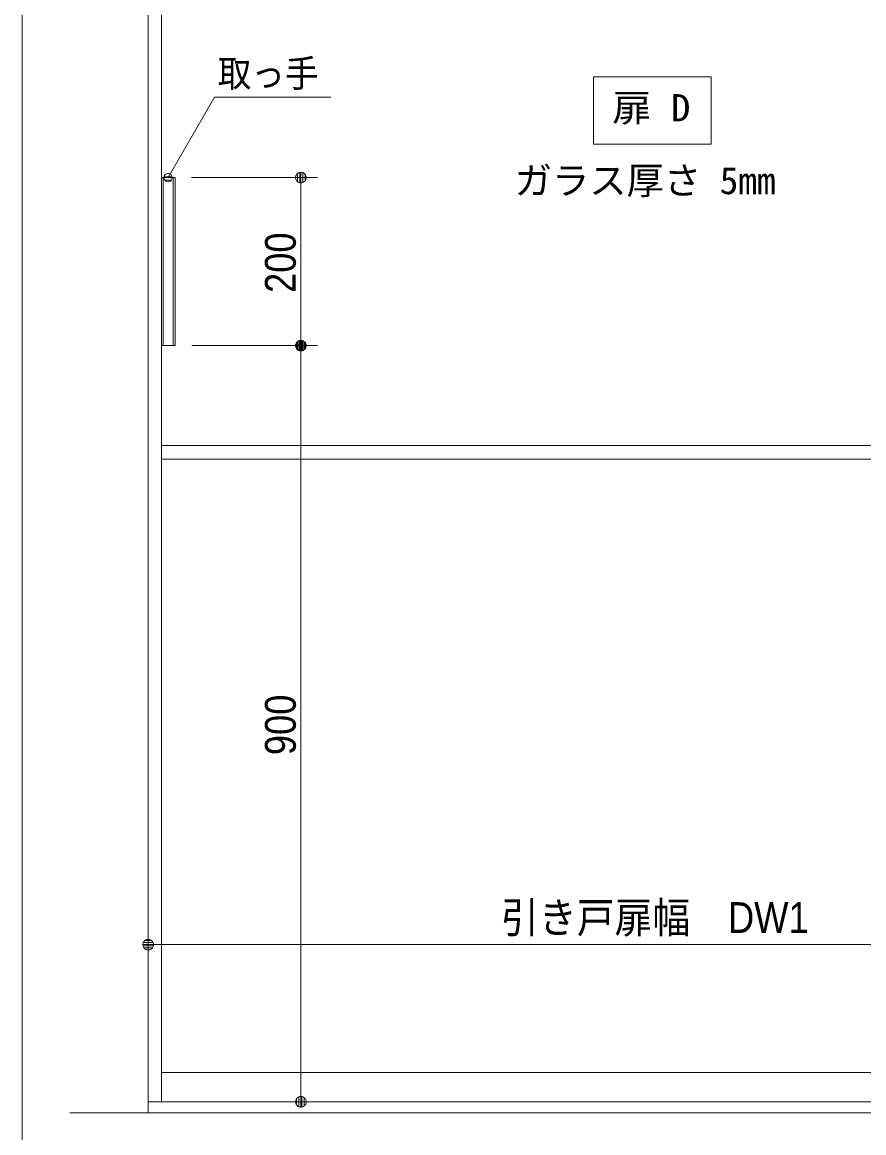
# Model space of a CAD drawing. Units: millimetres, scale not verified. Extents: x -6062 to 6062, y -3045 to 3045.
# Drawn here: x -5788 to -4786, y -1974 to -652 of the extents above; entities that cross this region are included whole.
import ezdxf
from ezdxf.enums import TextEntityAlignment as Align

# ---------------------------------------------------------------- set-up
doc = ezdxf.new("R2010")
doc.units = ezdxf.units.MM
doc.header["$LTSCALE"] = 20
for name, color, linetype, lineweight in [('0-0_2寸法-1', 7, 'Continuous', 9), ('0-1_0', 7, 'Continuous', 9), ('0-2_2寸法-3', 7, 'Continuous', 9), ('0-3_3一般', 7, 'Continuous', 9), ('0-4_1図面枠', 7, 'Continuous', 9)]:
    doc.layers.add(name, color=color, linetype=linetype, lineweight=lineweight)
doc.styles.add('ＭＳ ゴシック', font='')
doc.styles.add('ＭＳ Ｐゴシック', font='')
doc.styles.get('ＭＳ ゴシック').set_extended_font_data('MS Gothic')
doc.styles.get('ＭＳ Ｐゴシック').set_extended_font_data('MS PGothic')

# ---------------------------------------------------------------- blocks, each defined once
blk = doc.blocks.new('_Dot')
at = {"layer": '0-1_0'}
for p, q in [((-10, 0), (-20, 0)), ((9.78, 2), (-9.78, 2)), ((7.99, 6), (-7.99, 6)), ((9.16, -3.98), (-9.16, -3.98)), ((6, -7.98), (-6, -7.98))]:
    blk.add_line(p, q, dxfattribs=at)
for points in [[(10, 0), (9.92, 1.25), (9.69, 2.49), (9.3, 3.68), (8.76, 4.82), (8.09, 5.88), (7.29, 6.85), (6.37, 7.71), (5.36, 8.44), (4.26, 9.05), (3.09, 9.51), (1.87, 9.82), (0.63, 9.98), (-0.63, 9.98), (-1.87, 9.82), (-3.09, 9.51), (-4.26, 9.05), (-5.36, 8.44), (-6.37, 7.71), (-7.29, 6.85), (-8.09, 5.88), (-8.76, 4.82), (-9.3, 3.68), (-9.69, 2.49), (-9.92, 1.25), (-10, 0), (0, 0)], [(-10, 0), (-9.92, -1.25), (-9.69, -2.49), (-9.3, -3.68), (-8.76, -4.82), (-8.09, -5.88), (-7.29, -6.85), (-6.37, -7.71), (-5.36, -8.44), (-4.26, -9.05), (-3.09, -9.51), (-1.87, -9.82), (-0.63, -9.98), (0.63, -9.98), (1.87, -9.82), (3.09, -9.51), (4.26, -9.05), (5.36, -8.44), (6.37, -7.71), (7.29, -6.85), (8.09, -5.88), (8.76, -4.82), (9.3, -3.68), (9.69, -2.49), (9.92, -1.25), (10, 0), (0, 0)]]:
    blk.add_lwpolyline(points, close=True, dxfattribs=at)
blk = doc.blocks.new('グループ-156')
at = {"layer": '0-3_3一般'}
for p, q in [((-77000, 7100), (-77000, -38740)), ((-76680, 7050), (-76680, -38740)), ((-76362, -16740), (-76682, -16740)), ((-76682, -20740), (-76682, -16740)), ((-76642, -20740), (-76642, -16740)), ((-76402, -20740), (-76402, -16740)), ((-76362, -16740), (-76362, -20740)), ((-76362, -20740), (-76682, -20740)), ((-76680, -23120), (-53320, -23120)), ((-76680, -23440), (-53320, -23440)), ((-53320, -38040), (-76680, -38040)), ((-77000, -38740), (-53000, -38740))]:
    blk.add_line(p, q, dxfattribs=at)
blk = doc.blocks.new('グループ-157')
at = {"layer": '0-3_3一般'}
for p, q in [((-77000, 8000), (-77000, -39000)), ((19736.5, -39000), (-78863.5, -39000))]:
    blk.add_line(p, q, dxfattribs=at)
blk = doc.blocks.new('グループ-158')
at = {"layer": '0-3_3一般'}
for name in ['グループ-157', 'グループ-156']:
    blk.add_blockref(name, (0, 0), dxfattribs=at)
blk = doc.blocks.new('グループ-169')
at = {"layer": '0-4_1図面枠'}
blk.add_lwpolyline([(-80000, 55400), (80000, 55400), (80000, -55400), (-80000, -55400)], close=True, dxfattribs=at)
blk = doc.blocks.new('図面枠')
at = {"layer": '0-4_1図面枠'}
blk.add_blockref('グループ-169', (0, 0), dxfattribs=at)

msp = doc.modelspace()

# ---------------------------------------------------------------- linework, layer by layer
at = {"layer": '0-0_2寸法-1'}
for p, q in [((-5585.8, -837), (-5435.8, -837)), ((-5455.8, -1024.29), (-5455.8, -849.71)), ((-5585.6, -1037), (-5435.8, -1037)), ((-5585.6, -1037), (-5435.8, -1037)), ((-5455.8, -1049.71), (-5455.8, -1924.29)), ((-5637.5, -1730), (-5637.3, -1730)), ((-5624.79, -1750), (-4450.21, -1750)), ((-5585.8, -1937), (-5435.8, -1937))]:
    msp.add_line(p, q, dxfattribs=at)
at = {"layer": '0-2_2寸法-3'}
for p, q in [((-5613.63, -832.01), (-5613.97, -832.01)), ((-5613.63, -832.01), (-5613.97, -832.01)), ((-5608.91, -836.01), (-5618.69, -836.01)), ((-5609.8, -840.01), (-5617.8, -840.01))]:
    msp.add_line(p, q, dxfattribs=at)
msp.add_lwpolyline([(-5107.5, -717), (-4967.5, -717), (-4967.5, -797), (-5107.5, -797)], close=True, dxfattribs=at)
msp.add_lwpolyline([(-5613.8, -837), (-5558.56, -741.33), (-5420.04, -741.33)], dxfattribs=at)
msp.add_circle((-5613.8, -837), 5.01, dxfattribs=at)
msp.add_circle((-5613.8, -837), 5.01, dxfattribs=at)

# ---------------------------------------------------------------- block references
at = {"layer": '0-0_2寸法-1', "xscale": 0.6356201, "yscale": 0.6356201}
for p, rotation in [((-5455.8, -837), 90), ((-5455.8, -1037), 270), ((-5455.8, -1037), 90), ((-5637.5, -1750), 180), ((-5455.8, -1937), 270)]:
    msp.add_blockref('_Dot', p, dxfattribs=dict(at, rotation=rotation))
at = {"layer": '0-3_3一般', "xscale": 0.05, "yscale": 0.05}
msp.add_blockref('グループ-158', (-1787.5, 0), dxfattribs=at)
at = {"layer": '0-4_1図面枠', "xscale": 0.05, "yscale": 0.05}
msp.add_blockref('図面枠', (-1787.5, 0), dxfattribs=at)

# ---------------------------------------------------------------- texts
at = {"layer": '0-0_2寸法-1', "style": 'ＭＳ Ｐゴシック', "width": 0.9}
for s, p in [('200', (-5450.84, -974.28)), ('900', (-5450.84, -1524.38))]:
    msp.add_text(s, height=36.66, rotation=90, dxfattribs=at).set_placement(p, align=Align.BOTTOM_LEFT)
msp.add_text('引き戸扉幅\u3000DW1', height=36.69, dxfattribs=at).set_placement((-5217.52, -1747.07), align=Align.BOTTOM_LEFT)
at = {"layer": '0-2_2寸法-3', "style": 'ＭＳ ゴシック'}
for s, width, p in [('取っ手', 0.9, (-5554.71, -738.94)), ('扉 D', 1.05, (-5085.14, -779.87))]:
    msp.add_text(s, height=32.55, dxfattribs=dict(at, width=width)).set_placement(p, align=Align.BOTTOM_LEFT)
msp.add_text('ガラス厚さ 5mm', height=32.55, dxfattribs=at).set_placement((-5201.29, -866.45), align=Align.BOTTOM_LEFT)

doc.saveas('drawing.dxf')
